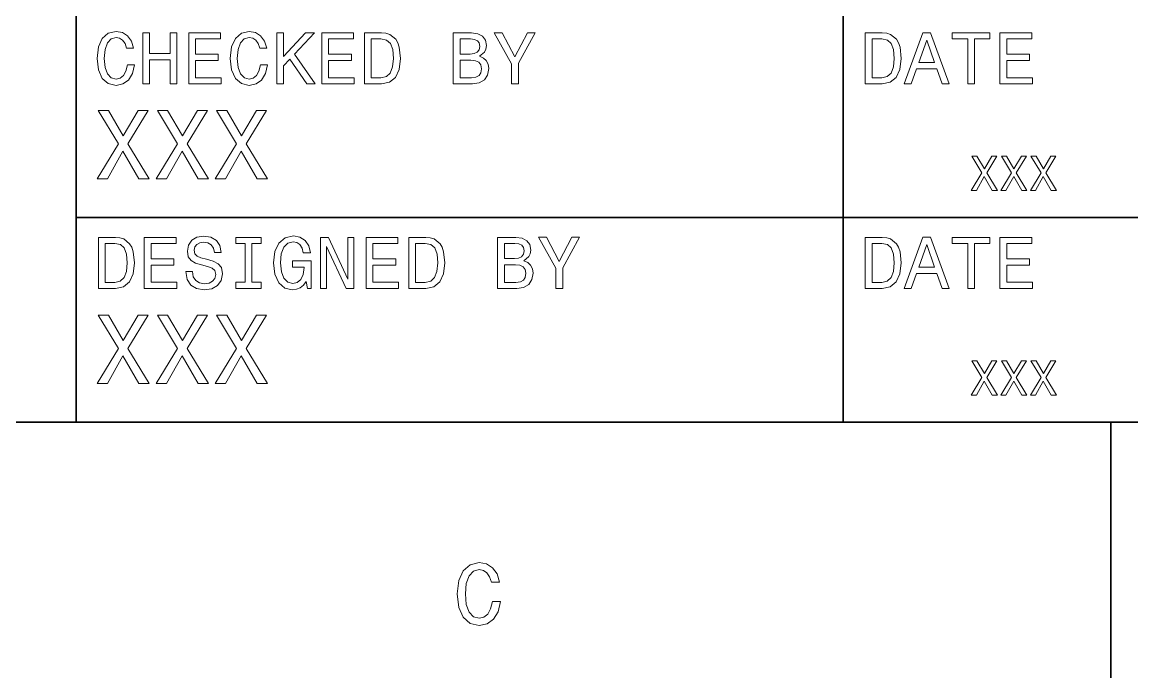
# Model space of a CAD drawing. Extents: x 0 to 1189, y 0 to 841.
# Drawn here: x 975.8 to 1040.9, y 5 to 43.5 of the extents above; entities that cross this region are included whole.
import ezdxf

# ---------------------------------------------------------------- set-up
doc = ezdxf.new("R2010")
doc.units = 0

msp = doc.modelspace()

# ---------------------------------------------------------------- linework, layer by layer
at = {"color": 7, "lineweight": 35}
for p, q in [((979, 20), (979, 80)), ((1024, 20), (1024, 56)), ((979, 32), (1044, 32)), ((20, 20), (1169, 20)), ((979, 20), (1169, 20)), ((1039.699951, 20), (1039.699951, 5))]:
    msp.add_line(p, q, dxfattribs=at)
at = {"color": 7, "lineweight": 13}
for points in [[(982.001465, 40.952446), (981.914978, 40.589336), (981.772339, 40.329967), (981.573486, 40.170025), (981.340088, 40.118153), (981.059082, 40.195965), (980.838623, 40.429394), (980.69165, 40.809795), (980.644104, 41.337173), (980.69165, 41.860229), (980.83429, 42.244953), (981.054749, 42.478386), (981.340088, 42.560516), (981.547546, 42.517288), (981.724792, 42.396252), (981.863098, 42.201729), (981.958191, 41.933716), (982.368896, 41.933716), (982.239197, 42.344379), (982.014404, 42.655617), (981.70752, 42.850143), (981.340088, 42.919308), (980.881836, 42.811237), (980.531677, 42.508644), (980.306946, 42.011524), (980.229126, 41.337173), (980.306946, 40.662823), (980.531677, 40.165703), (980.881836, 39.858788), (981.340088, 39.755039), (981.742065, 39.837173), (982.066284, 40.06628), (982.29541, 40.44236), (982.416443, 40.952446)], [(982.900574, 39.837173), (983.302612, 39.837173), (983.302612, 41.246395), (984.504333, 41.246395), (984.504333, 39.837173), (984.902039, 39.837173), (984.902039, 42.837173), (984.504333, 42.837173), (984.504333, 41.613831), (983.302612, 41.613831), (983.302612, 42.837173), (982.900574, 42.837173)], [(985.597961, 39.837173), (987.5, 39.837173), (987.5, 40.200287), (985.995667, 40.200287), (985.995667, 41.216137), (987.335754, 41.216137), (987.335754, 41.574924), (985.995667, 41.574924), (985.995667, 42.47406), (987.465393, 42.47406), (987.465393, 42.837173), (985.597961, 42.837173)], [(989.80835, 40.952446), (989.721924, 40.589336), (989.579224, 40.329967), (989.380432, 40.170025), (989.146973, 40.118153), (988.865967, 40.195965), (988.645508, 40.429394), (988.498535, 40.809795), (988.450989, 41.337173), (988.498535, 41.860229), (988.641235, 42.244953), (988.861694, 42.478386), (989.146973, 42.560516), (989.354492, 42.517288), (989.531677, 42.396252), (989.670044, 42.201729), (989.765137, 41.933716), (990.175781, 41.933716), (990.046082, 42.344379), (989.82135, 42.655617), (989.514404, 42.850143), (989.146973, 42.919308), (988.688782, 42.811237), (988.338623, 42.508644), (988.113831, 42.011524), (988.036011, 41.337173), (988.113831, 40.662823), (988.338623, 40.165703), (988.688782, 39.858788), (989.146973, 39.755039), (989.549011, 39.837173), (989.873169, 40.06628), (990.102295, 40.44236), (990.223328, 40.952446)], [(990.772339, 39.837173), (991.170044, 39.837173), (991.170044, 40.904896), (991.524475, 41.285301), (992.531677, 39.837173), (993.015869, 39.837173), (991.805481, 41.574924), (992.981262, 42.837173), (992.453918, 42.837173), (991.170044, 41.449566), (991.170044, 42.837173), (990.772339, 42.837173)], [(993.404907, 39.837173), (995.306946, 39.837173), (995.306946, 40.200287), (993.802612, 40.200287), (993.802612, 41.216137), (995.142639, 41.216137), (995.142639, 41.574924), (993.802612, 41.574924), (993.802612, 42.47406), (995.272339, 42.47406), (995.272339, 42.837173), (993.404907, 42.837173)], [(996.910645, 42.837173), (995.912109, 42.837173), (995.912109, 39.837173), (996.910645, 39.837173), (997.381836, 39.932274), (997.731995, 40.221901), (997.94812, 40.693081), (998.02594, 41.337173), (997.956787, 41.994232), (997.8703, 42.253601), (997.749268, 42.461094), (997.399109, 42.742073), (997.170044, 42.811237)], [(996.880432, 42.478386), (997.208923, 42.413544), (997.433716, 42.214695), (997.567749, 41.860229), (997.610962, 41.337173), (997.563416, 40.831409), (997.429382, 40.476944), (997.200317, 40.265129), (996.880432, 40.195965), (996.314148, 40.195965), (996.314148, 42.478386)], [(1002.659973, 41.45821), (1002.962524, 41.708931), (1003.040344, 41.877518), (1003.066284, 42.085011), (1003.010071, 42.409218), (1002.841492, 42.642651), (1002.569153, 42.785301), (1002.188782, 42.837173), (1001.121033, 42.837173), (1001.121033, 39.837173), (1002.249268, 39.837173), (1002.651306, 39.897694), (1002.949585, 40.074924), (1003.135437, 40.355904), (1003.200317, 40.736309), (1003.161377, 40.991352), (1003.057617, 41.203167), (1002.889038, 41.358788)], [(1002.106628, 41.592216), (1001.518738, 41.592216), (1001.518738, 42.478386), (1002.141235, 42.478386), (1002.374634, 42.452446), (1002.538879, 42.374638), (1002.638306, 42.240631), (1002.672913, 42.041786), (1002.634033, 41.842937), (1002.530273, 41.704609), (1002.353027, 41.618153)], [(1004.946716, 39.837173), (1004.946716, 41.051872), (1005.932251, 42.841496), (1005.482727, 42.841496), (1004.74353, 41.419308), (1003.995667, 42.841496), (1003.515869, 42.841496), (1004.544678, 41.025936), (1004.544678, 39.837173)], [(1026.296875, 42.837173), (1025.298218, 42.837173), (1025.298218, 39.837173), (1026.296875, 39.837173), (1026.768066, 39.932274), (1027.118164, 40.221901), (1027.334351, 40.693081), (1027.412109, 41.337173), (1027.342896, 41.994232), (1027.25647, 42.253601), (1027.135498, 42.461094), (1026.785278, 42.742073), (1026.556152, 42.811237)], [(1026.266602, 42.478386), (1026.595093, 42.413544), (1026.819824, 42.214695), (1026.953857, 41.860229), (1026.99707, 41.337173), (1026.949585, 40.831409), (1026.815552, 40.476944), (1026.586426, 40.265129), (1026.266602, 40.195965), (1025.700317, 40.195965), (1025.700317, 42.478386)], [(1027.589355, 39.837173), (1027.987061, 39.837173), (1028.302612, 40.719017), (1029.5, 40.719017), (1029.815552, 39.837173), (1030.221924, 39.837173), (1029.123901, 42.841496), (1028.682983, 42.841496)], [(1028.440918, 41.086452), (1028.903442, 42.409218), (1029.365967, 41.086452)], [(1031.306885, 39.837173), (1031.70459, 39.837173), (1031.70459, 42.47406), (1032.612427, 42.47406), (1032.612427, 42.837173), (1030.394775, 42.837173), (1030.394775, 42.47406), (1031.306885, 42.47406)], [(1033.200317, 39.837173), (1035.102295, 39.837173), (1035.102295, 40.200287), (1033.598022, 40.200287), (1033.598022, 41.216137), (1034.937988, 41.216137), (1034.937988, 41.574924), (1033.598022, 41.574924), (1033.598022, 42.47406), (1035.067749, 42.47406), (1035.067749, 42.837173), (1033.200317, 42.837173)], [(1002.201721, 40.195965), (1001.518738, 40.195965), (1001.518738, 41.229103), (1002.162842, 41.229103), (1002.435181, 41.198845), (1002.6297, 41.108067), (1002.746399, 40.952446), (1002.785278, 40.727665), (1002.746399, 40.48991), (1002.638306, 40.325645), (1002.456787, 40.226223)], [(980.220825, 34.268612), (980.825989, 34.268612), (981.742432, 35.888206), (982.676147, 34.268612), (983.287109, 34.268612), (982.036377, 36.326248), (983.223694, 38.274376), (982.641541, 38.274376), (981.759705, 36.793106), (980.895142, 38.274376), (980.289978, 38.274376), (981.471497, 36.320484)], [(983.690552, 34.268612), (984.295715, 34.268612), (985.212158, 35.888206), (986.145874, 34.268612), (986.756836, 34.268612), (985.506104, 36.326248), (986.69342, 38.274376), (986.111267, 38.274376), (985.229431, 36.793106), (984.364868, 38.274376), (983.759705, 38.274376), (984.941284, 36.320484)], [(987.160278, 34.268612), (987.765442, 34.268612), (988.681885, 35.888206), (989.615601, 34.268612), (990.226562, 34.268612), (988.97583, 36.326248), (990.163147, 38.274376), (989.581055, 38.274376), (988.699158, 36.793106), (987.834656, 38.274376), (987.229431, 38.274376), (988.411011, 36.320484)], [(1031.514771, 33.588497), (1031.817383, 33.588497), (1032.275513, 34.398296), (1032.742432, 33.588497), (1033.047852, 33.588497), (1032.422485, 34.617317), (1033.016235, 35.591377), (1032.725098, 35.591377), (1032.28418, 34.850746), (1031.851929, 35.591377), (1031.549316, 35.591377), (1032.140137, 34.614433)], [(1033.249634, 33.588497), (1033.552246, 33.588497), (1034.010376, 34.398296), (1034.477295, 33.588497), (1034.782715, 33.588497), (1034.157349, 34.617317), (1034.751099, 35.591377), (1034.459961, 35.591377), (1034.019043, 34.850746), (1033.586792, 35.591377), (1033.28418, 35.591377), (1033.875, 34.614433)], [(1034.984497, 33.588497), (1035.287109, 33.588497), (1035.745361, 34.398296), (1036.212158, 33.588497), (1036.517578, 33.588497), (1035.892334, 34.617317), (1036.485962, 35.591377), (1036.194824, 35.591377), (1035.753906, 34.850746), (1035.321655, 35.591377), (1035.019043, 35.591377), (1035.609863, 34.614433)], [(981.296814, 30.837175), (980.298279, 30.837175), (980.298279, 27.837175), (981.296814, 27.837175), (981.768005, 27.932276), (982.118164, 28.221901), (982.33429, 28.693083), (982.412109, 29.337175), (982.342957, 29.994236), (982.25647, 30.253601), (982.135437, 30.461094), (981.785278, 30.742075), (981.556213, 30.811239)], [(982.995667, 27.837175), (984.897705, 27.837175), (984.897705, 28.200287), (983.393372, 28.200287), (983.393372, 29.216139), (984.733459, 29.216139), (984.733459, 29.574928), (983.393372, 29.574928), (983.393372, 30.474064), (984.863098, 30.474064), (984.863098, 30.837175), (982.995667, 30.837175)], [(985.822754, 28.827089), (985.429382, 28.827089), (985.515869, 28.368876), (985.731995, 28.0317), (986.064819, 27.828529), (986.514404, 27.755043), (986.959656, 27.824207), (987.29248, 28.014408), (987.504333, 28.312679), (987.582153, 28.706051), (987.517273, 29.060518), (987.335754, 29.289625), (987.041809, 29.440922), (986.648438, 29.553314), (986.311218, 29.635447), (986.090759, 29.730547), (985.965393, 29.868876), (985.926514, 30.085014), (985.965393, 30.279539), (986.07782, 30.426514), (986.250732, 30.525936), (986.488464, 30.560518), (986.73053, 30.51729), (986.920776, 30.400576), (987.046082, 30.206051), (987.106628, 29.942364), (987.5, 29.942364), (987.5, 29.951008), (987.430847, 30.357349), (987.227661, 30.659943), (986.907776, 30.850143), (986.475525, 30.914986), (986.086426, 30.850143), (985.783875, 30.668587), (985.589355, 30.387608), (985.520203, 30.024496), (985.576355, 29.700287), (985.740662, 29.479826), (986, 29.332853), (986.354492, 29.220461), (986.70459, 29.121037), (986.968323, 29.025936), (987.128235, 28.887608), (987.184448, 28.662825), (987.132568, 28.433718), (986.998535, 28.260807), (986.79541, 28.152737), (986.531677, 28.118155), (986.237732, 28.165705), (986.012939, 28.304033), (985.8703, 28.528818)], [(988.909241, 28.200287), (988.355896, 28.200287), (988.355896, 27.837175), (989.860229, 27.837175), (989.860229, 28.200287), (989.306946, 28.200287), (989.306946, 30.474064), (989.860229, 30.474064), (989.860229, 30.837175), (988.355896, 30.837175), (988.355896, 30.474064), (988.909241, 30.474064)], [(992.501465, 28.239193), (992.574951, 27.837175), (992.791077, 27.837175), (992.791077, 29.458214), (991.697388, 29.458214), (991.697388, 29.090778), (992.371765, 29.090778), (992.371765, 29.06484), (992.319885, 28.667147), (992.18158, 28.373198), (991.969727, 28.187319), (991.706055, 28.126801), (991.412109, 28.204611), (991.182983, 28.43804), (991.036011, 28.822765), (990.984131, 29.350143), (991.031677, 29.873199), (991.17865, 30.257925), (991.412109, 30.491354), (991.727661, 30.573486), (991.943787, 30.530258), (992.121033, 30.409222), (992.250732, 30.206051), (992.324219, 29.933718), (992.752136, 29.933718), (992.639771, 30.348703), (992.427979, 30.659943), (992.1297, 30.850143), (991.753601, 30.919308), (991.260803, 30.811239), (990.889038, 30.495678), (990.651306, 29.998558), (990.569153, 29.337175), (990.651306, 28.671469), (990.889038, 28.174351), (991.239197, 27.858789), (991.680115, 27.755043), (991.926514, 27.789625), (992.146973, 27.87608), (992.337158, 28.027376)], [(993.327087, 27.837175), (993.685852, 27.837175), (993.685852, 30.296829), (994.835754, 27.837175), (995.298279, 27.837175), (995.298279, 30.837175), (994.935181, 30.837175), (994.935181, 28.377522), (993.798279, 30.837175), (993.327087, 30.837175)], [(996.007202, 27.837175), (997.909241, 27.837175), (997.909241, 28.200287), (996.404907, 28.200287), (996.404907, 29.216139), (997.744934, 29.216139), (997.744934, 29.574928), (996.404907, 29.574928), (996.404907, 30.474064), (997.874634, 30.474064), (997.874634, 30.837175), (996.007202, 30.837175)], [(999.512939, 30.837175), (998.514404, 30.837175), (998.514404, 27.837175), (999.512939, 27.837175), (999.984131, 27.932276), (1000.33429, 28.221901), (1000.550415, 28.693083), (1000.628235, 29.337175), (1000.559082, 29.994236), (1000.472595, 30.253601), (1000.351562, 30.461094), (1000.001465, 30.742075), (999.772339, 30.811239)], [(1005.262268, 29.458214), (1005.564819, 29.708933), (1005.642639, 29.877522), (1005.668579, 30.085014), (1005.612366, 30.409222), (1005.443787, 30.642651), (1005.171448, 30.785303), (1004.791077, 30.837175), (1003.723328, 30.837175), (1003.723328, 27.837175), (1004.851562, 27.837175), (1005.253601, 27.897694), (1005.55188, 28.074928), (1005.737732, 28.355907), (1005.802612, 28.736311), (1005.763672, 28.991354), (1005.659973, 29.203169), (1005.491333, 29.358789)], [(1007.549011, 27.837175), (1007.549011, 29.051872), (1008.534607, 30.841499), (1008.085022, 30.841499), (1007.345825, 29.419308), (1006.597961, 30.841499), (1006.118164, 30.841499), (1007.146973, 29.025936), (1007.146973, 27.837175)], [(1026.296875, 30.837175), (1025.298218, 30.837175), (1025.298218, 27.837175), (1026.296875, 27.837175), (1026.768066, 27.932276), (1027.118164, 28.221901), (1027.334351, 28.693083), (1027.412109, 29.337175), (1027.342896, 29.994236), (1027.25647, 30.253601), (1027.135498, 30.461094), (1026.785278, 30.742075), (1026.556152, 30.811239)], [(1027.589355, 27.837175), (1027.987061, 27.837175), (1028.302612, 28.719019), (1029.5, 28.719019), (1029.815552, 27.837175), (1030.221924, 27.837175), (1029.123901, 30.841499), (1028.682983, 30.841499)], [(1031.306885, 27.837175), (1031.70459, 27.837175), (1031.70459, 30.474064), (1032.612427, 30.474064), (1032.612427, 30.837175), (1030.394775, 30.837175), (1030.394775, 30.474064), (1031.306885, 30.474064)], [(1033.200317, 27.837175), (1035.102295, 27.837175), (1035.102295, 28.200287), (1033.598022, 28.200287), (1033.598022, 29.216139), (1034.937988, 29.216139), (1034.937988, 29.574928), (1033.598022, 29.574928), (1033.598022, 30.474064), (1035.067749, 30.474064), (1035.067749, 30.837175), (1033.200317, 30.837175)], [(981.266541, 30.478386), (981.595093, 30.413544), (981.819885, 30.214697), (981.953918, 29.860229), (981.997131, 29.337175), (981.949585, 28.831411), (981.815552, 28.476944), (981.586426, 28.265129), (981.266541, 28.195965), (980.700317, 28.195965), (980.700317, 30.478386)], [(999.482727, 30.478386), (999.811218, 30.413544), (1000.036011, 30.214697), (1000.170044, 29.860229), (1000.213257, 29.337175), (1000.16571, 28.831411), (1000.031677, 28.476944), (999.802612, 28.265129), (999.482727, 28.195965), (998.916443, 28.195965), (998.916443, 30.478386)], [(1004.708923, 29.592218), (1004.121033, 29.592218), (1004.121033, 30.478386), (1004.74353, 30.478386), (1004.976929, 30.45245), (1005.141235, 30.37464), (1005.240662, 30.240633), (1005.275208, 30.041786), (1005.236328, 29.842939), (1005.132568, 29.704611), (1004.955322, 29.618155)], [(1026.266602, 30.478386), (1026.595093, 30.413544), (1026.819824, 30.214697), (1026.953857, 29.860229), (1026.99707, 29.337175), (1026.949585, 28.831411), (1026.815552, 28.476944), (1026.586426, 28.265129), (1026.266602, 28.195965), (1025.700317, 28.195965), (1025.700317, 30.478386)], [(1028.440918, 29.086454), (1028.903442, 30.409222), (1029.365967, 29.086454)], [(1004.804016, 28.195965), (1004.121033, 28.195965), (1004.121033, 29.229107), (1004.765137, 29.229107), (1005.037476, 29.198847), (1005.231995, 29.108068), (1005.348694, 28.95245), (1005.387634, 28.727665), (1005.348694, 28.489914), (1005.240662, 28.325647), (1005.059082, 28.226225)], [(980.220825, 22.268614), (980.825989, 22.268614), (981.742432, 23.88821), (982.676147, 22.268614), (983.287109, 22.268614), (982.036377, 24.32625), (983.223694, 26.274378), (982.641541, 26.274378), (981.759705, 24.79311), (980.895142, 26.274378), (980.289978, 26.274378), (981.471497, 24.320488)], [(983.690552, 22.268614), (984.295715, 22.268614), (985.212158, 23.88821), (986.145874, 22.268614), (986.756836, 22.268614), (985.506104, 24.32625), (986.69342, 26.274378), (986.111267, 26.274378), (985.229431, 24.79311), (984.364868, 26.274378), (983.759705, 26.274378), (984.941284, 24.320488)], [(987.160278, 22.268614), (987.765442, 22.268614), (988.681885, 23.88821), (989.615601, 22.268614), (990.226562, 22.268614), (988.97583, 24.32625), (990.163147, 26.274378), (989.581055, 26.274378), (988.699158, 24.79311), (987.834656, 26.274378), (987.229431, 26.274378), (988.411011, 24.320488)], [(1031.514771, 21.588497), (1031.817383, 21.588497), (1032.275513, 22.398296), (1032.742432, 21.588497), (1033.047852, 21.588497), (1032.422485, 22.617315), (1033.016235, 23.591379), (1032.725098, 23.591379), (1032.28418, 22.850744), (1031.851929, 23.591379), (1031.549316, 23.591379), (1032.140137, 22.614433)], [(1033.249634, 21.588497), (1033.552246, 21.588497), (1034.010376, 22.398296), (1034.477295, 21.588497), (1034.782715, 21.588497), (1034.157349, 22.617315), (1034.751099, 23.591379), (1034.459961, 23.591379), (1034.019043, 22.850744), (1033.586792, 23.591379), (1033.28418, 23.591379), (1033.875, 22.614433)], [(1034.984497, 21.588497), (1035.287109, 21.588497), (1035.745361, 22.398296), (1036.212158, 21.588497), (1036.517578, 21.588497), (1035.892334, 22.617315), (1036.485962, 23.591379), (1036.194824, 23.591379), (1035.753906, 22.850744), (1035.321655, 23.591379), (1035.019043, 23.591379), (1035.609863, 22.614433)], [(1003.416992, 9.467939), (1003.316101, 9.044308), (1003.149719, 8.741714), (1002.917725, 8.555115), (1002.645386, 8.494596), (1002.317566, 8.585374), (1002.060364, 8.857708), (1001.888916, 9.301513), (1001.833435, 9.916786), (1001.888916, 10.527017), (1002.055298, 10.975864), (1002.3125, 11.248199), (1002.645386, 11.34402), (1002.887451, 11.293588), (1003.094238, 11.152377), (1003.255615, 10.925432), (1003.366577, 10.612752), (1003.845642, 10.612752), (1003.694336, 11.091858), (1003.432129, 11.45497), (1003.074036, 11.681916), (1002.645386, 11.762608), (1002.110779, 11.636527), (1001.702271, 11.283501), (1001.440063, 10.703529), (1001.349243, 9.916786), (1001.440063, 9.130043), (1001.702271, 8.550072), (1002.110779, 8.192002), (1002.645386, 8.070965), (1003.11438, 8.166786), (1003.492615, 8.434077), (1003.759949, 8.872838), (1003.901123, 9.467939)]]:
    msp.add_lwpolyline(points, close=True, dxfattribs=at)

doc.saveas('drawing.dxf')
